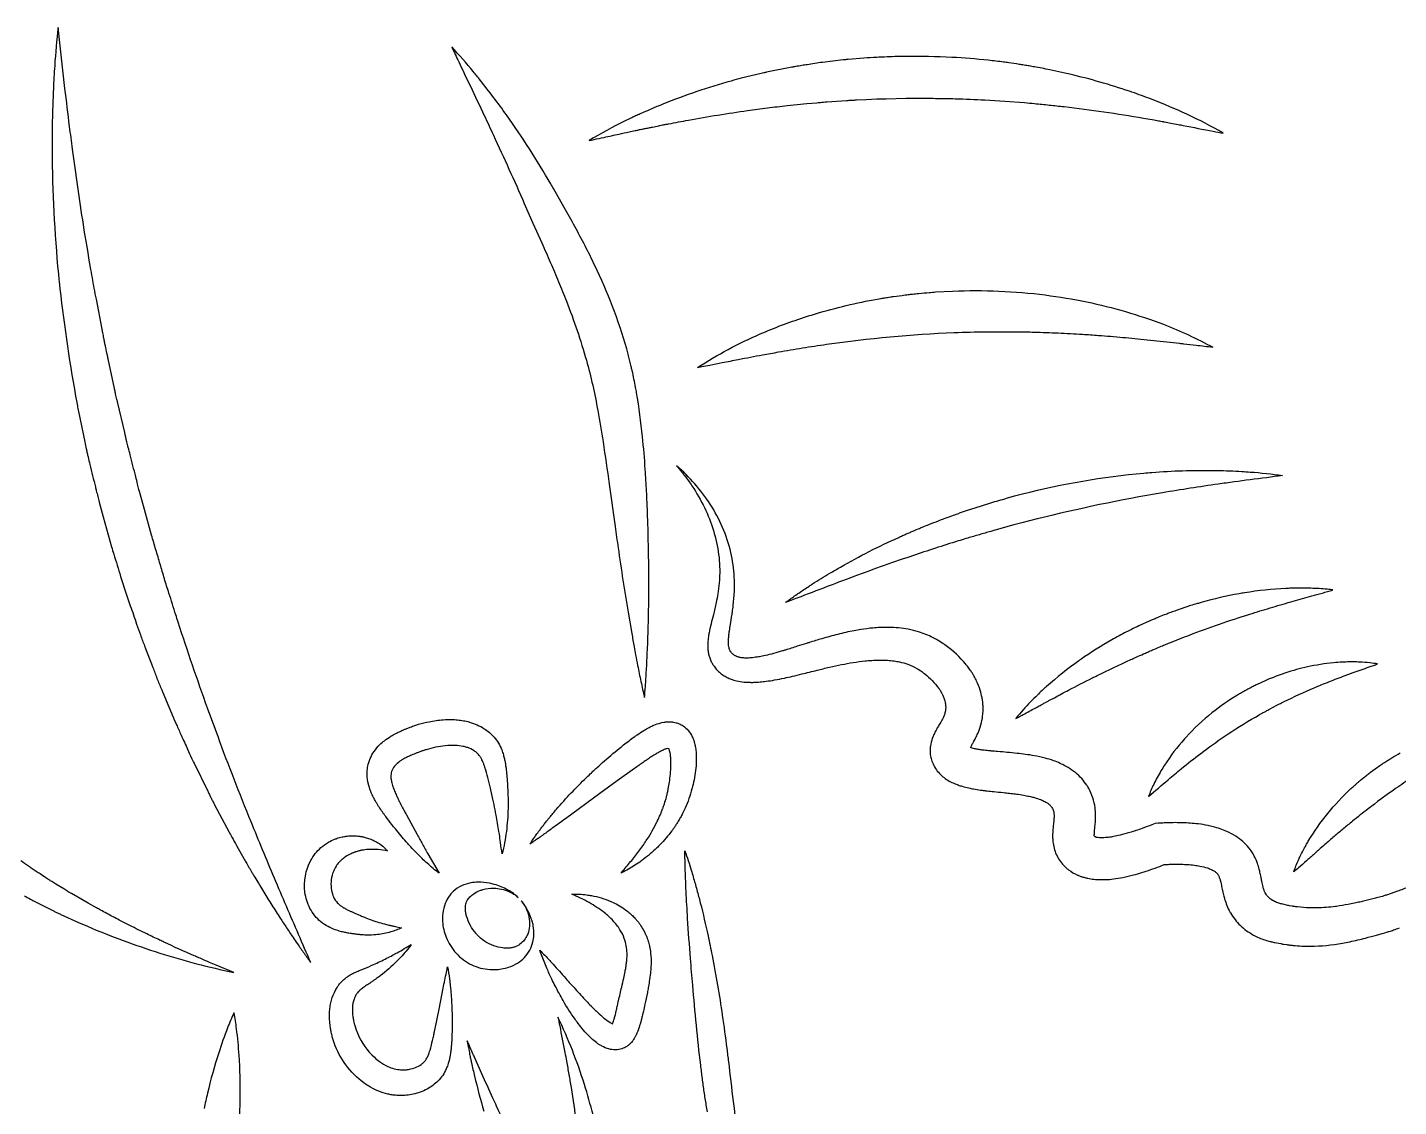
# Model space of a CAD drawing. Header units: millimetres. Extents: x 4236 to 5436, y 1579 to 2339.
# Drawn here: x 4809.4 to 4890.6, y 1707 to 1770.9 of the extents above; entities that cross this region are included whole.
import ezdxf

# ---------------------------------------------------------------- set-up
doc = ezdxf.new("R2010")
doc.units = ezdxf.units.MM
doc.layers.add('Default', color=70, linetype='Continuous')

msp = doc.modelspace()

# ---------------------------------------------------------------- linework, layer by layer
at = {"layer": 'Default'}
for points in [[(4814.625, 1749.309, -0.00716), (4814.579, 1749.529), (4814.207, 1751.284, 0.000296), (4814.16, 1751.503, 0.001464), (4814.066, 1751.942, 0.001385), (4814.018, 1752.162, -0.001741), (4813.995, 1752.271, -0.002645), (4813.952, 1752.492, -0.001036), (4813.889, 1752.822, 0.001542), (4813.847, 1753.043), (4813.509, 1754.807, -0.00499), (4813.381, 1755.469, -0.001852), (4813.301, 1755.911, -0.000395), (4813.185, 1756.575, -0.004343), (4812.742, 1759.238, -0.005796), (4812.097, 1763.701, -0.001965), (4811.922, 1765.045, -0.001867), (4811.649, 1767.293), (4811.238, 1770.906, 0.011106), (4811.039, 1768.635, 0.005084), (4810.962, 1767.269, 0.005149), (4810.913, 1765.901, 0.007152), (4810.888, 1763.619, 0.022581), (4811.259, 1756.316, 0.001388), (4811.305, 1755.861, 0.018129), (4812.279, 1749.063, 0.00408), (4812.307, 1748.893, 0.006198), (4812.383, 1748.499, 0.001144), (4812.452, 1748.163), (4812.823, 1746.368, 0.002518), (4812.916, 1745.919, 0.00333), (4812.965, 1745.695, 0.005401), (4813.018, 1745.472, 0.001278), (4813.124, 1745.026, 0.000486), (4813.45, 1743.691, -0.000393), (4813.505, 1743.468, 0.000604), (4813.586, 1743.134, 0.002752), (4813.67, 1742.801), (4813.911, 1741.916), (4814.406, 1740.151, 0.001453), (4814.539, 1739.713, 0.001312), (4814.945, 1738.399), (4815.293, 1737.308), (4815.517, 1736.658, 0.000514), (4815.891, 1735.575, 0.00265), (4816.12, 1734.928, 0.007108), (4816.237, 1734.604, 0.00223), (4816.359, 1734.283, -0.001763), (4816.441, 1734.069), (4816.768, 1733.214, -0.000383), (4816.85, 1733, 0.00064), (4816.972, 1732.679, 0.002824), (4817.097, 1732.359, 0.007355), (4817.224, 1732.04, 0.001943), (4817.357, 1731.724, -0.00231), (4817.445, 1731.512), (4818.154, 1729.824, 0.000931), (4818.247, 1729.615, 0.001904), (4818.529, 1728.99, -0.000718), (4818.909, 1728.157, 0.000742), (4819.146, 1727.637, 0.003387), (4819.29, 1727.326), (4820.097, 1725.684, 0.000758), (4820.198, 1725.479, 0.001629), (4820.3, 1725.274, 0.002935), (4820.403, 1725.071, 0.004345), (4820.51, 1724.868), (4821.365, 1723.253, 0.005162), (4821.528, 1722.952, 0.002212), (4821.808, 1722.454), (4822.258, 1721.66, -0.000421), (4822.372, 1721.462, 0.000648), (4822.542, 1721.165, 0.00295), (4822.714, 1720.869, -0.000257), (4822.832, 1720.673, 0.001157), (4823.067, 1720.282, 0.001831), (4823.186, 1720.087, 0.0019), (4823.661, 1719.308, 0.003288), (4823.902, 1718.921, 0.005616), (4824.149, 1718.538, 0.000536), (4824.397, 1718.155, 0.001944), (4824.771, 1717.582, 0.003994), (4825.151, 1717.014, 0.000596), (4825.411, 1716.639, 0.001809), (4825.803, 1716.078, 0.003455), (4826.2, 1715.522, -0.000552), (4825.478, 1717.193, -0.001904), (4824.05, 1720.53, -0.003517), (4822.665, 1723.868, -0.008306), (4820.709, 1728.907, -0.003827), (4820.087, 1730.594, -0.004218), (4819.198, 1733.138, -0.002386), (4818.345, 1735.691, 0.00138), (4818.212, 1736.12, 0.001183), (4817.804, 1737.402, -0.003158), (4817.537, 1738.258, -0.006116), (4817.286, 1739.119, 0.001291), (4817.159, 1739.549, -0.000637), (4816.901, 1740.407, -0.001929), (4816.774, 1740.837), (4816.303, 1742.567), (4816.06, 1743.43, -0.001014), (4816.031, 1743.539, -0.001821), (4815.948, 1743.864, 0.000829), (4815.839, 1744.299, 0.000497), (4815.509, 1745.602, 0.001306), (4815.397, 1746.037, -0.007205), (4815.313, 1746.362, -0.003185), (4815.186, 1746.908), (4814.78, 1748.655, 0.003569), (4814.729, 1748.873, -0.001541), (4814.65, 1749.2, -0.002199)], [(4845.213, 1750.652, -0.000508), (4845.155, 1750.897, 0.001831), (4845.117, 1751.06, 0.003447), (4845.076, 1751.222, -0.00083), (4844.99, 1751.548, 0.001375), (4844.947, 1751.71, 0.002592), (4844.903, 1751.871, 0.022158), (4844.066, 1754.386, 0.020161), (4843.019, 1756.808, 0.00786), (4842.438, 1757.977, 0.005673), (4841.83, 1759.12, 0.00078), (4841.521, 1759.686, 0.002979), (4841.208, 1760.248), (4840.574, 1761.362, 0.001316), (4840.411, 1761.642, 0.022692), (4837.788, 1765.722, 0.006352), (4837.024, 1766.765, 0.007938), (4836.232, 1767.786, 0.003694), (4835.825, 1768.288, 0.015381), (4834.549, 1769.749, 0.002505), (4834.959, 1768.871, 0.001335), (4835.649, 1767.421, -0.000993), (4836.471, 1765.688, -0.001135), (4836.741, 1765.111, -0.000657), (4837.01, 1764.533, -0.005899), (4838.839, 1760.486), (4839.355, 1759.317), (4839.874, 1758.156, -0.001414), (4840.383, 1756.999, -0.003319), (4840.876, 1755.847, -0.006907), (4841.341, 1754.695, -0.024059), (4842.518, 1751.193, -0.013381), (4842.891, 1749.719, -0.009828), (4843.197, 1748.211, -0.007088), (4843.506, 1746.365, -0.002551), (4843.868, 1743.866), (4844.217, 1741.344, 0.001096), (4844.397, 1740.08, 0.002516), (4844.681, 1738.181, 0.003818), (4844.989, 1736.282), (4845.204, 1735.018, 0.000881), (4845.345, 1734.228, 0.003226), (4845.433, 1733.754, 0.001753), (4845.554, 1733.122, 0.004101), (4845.746, 1732.175, 0.005727), (4845.957, 1731.228, 0.003938), (4846.011, 1731.872, 0.004527), (4846.074, 1732.838, 0.002853), (4846.123, 1733.803, 0.007447), (4846.204, 1736.376, 0.010601), (4846.16, 1741.509), (4846.113, 1742.794, 0.003629), (4846.044, 1744.081, 0.003287), (4846.005, 1744.725, 0.008355), (4845.841, 1746.664, 0.017291), (4845.49, 1749.265, 0.003734), (4845.431, 1749.591, 0.00437), (4845.336, 1750.081, 0.003019), (4845.232, 1750.571, -0.000712)], [(4843.568, 1764.396, 0.000005), (4844.453, 1764.591, -0.002061), (4845.041, 1764.717, 0.001244), (4845.409, 1764.795, 0.003149), (4845.628, 1764.843, -0.001645), (4845.701, 1764.859, -0.002501), (4845.848, 1764.89, -0.000998), (4846.069, 1764.933, 0.001433), (4846.216, 1764.963, 0.002923), (4846.435, 1765.008, 0.000989), (4846.801, 1765.085, -0.001232), (4846.874, 1765.099, -0.001874), (4847.021, 1765.128, -0.000745), (4847.241, 1765.169, 0.001078), (4847.387, 1765.197, -0.002837), (4848.558, 1765.417, -0.009818), (4852.065, 1765.987, -0.0016), (4853.235, 1766.139, -0.002081), (4853.819, 1766.211, -0.003363), (4854.404, 1766.276), (4854.989, 1766.342), (4855.574, 1766.393), (4856.159, 1766.447, 0.001936), (4856.306, 1766.461, -0.001046), (4856.452, 1766.475, -0.002835), (4856.561, 1766.485, -0.008445), (4856.744, 1766.498), (4857.915, 1766.579, -0.005984), (4858.134, 1766.595, -0.002467), (4858.281, 1766.602, -0.001416), (4858.5, 1766.612), (4859.086, 1766.639), (4859.708, 1766.671, -0.006038), (4859.818, 1766.676, -0.004538), (4859.964, 1766.679, 0.001615), (4860.184, 1766.682, 0.002469), (4860.257, 1766.684), (4861.429, 1766.712, -0.001004), (4862.015, 1766.713, -0.002527), (4863.186, 1766.706, -0.003565), (4864.358, 1766.684, -0.007287), (4866.117, 1766.615), (4867.289, 1766.543), (4868.461, 1766.454, -0.000571), (4869.046, 1766.398, -0.002111), (4869.925, 1766.311, -0.003989), (4870.805, 1766.214, -0.013611), (4875.498, 1765.534), (4876.123, 1765.426, -0.004346), (4876.306, 1765.393, -0.00017), (4876.453, 1765.365, 0.002878), (4876.6, 1765.338, 0.002574), (4876.674, 1765.325, -0.00118), (4876.748, 1765.312, -0.00389), (4877.116, 1765.245, -0.000129), (4877.557, 1765.16, 0.003125), (4877.853, 1765.105, 0.000561), (4879.629, 1764.756, 0.00134), (4880.227, 1764.641, 0.003098), (4879.962, 1764.792, 0.022101), (4877.79, 1765.89, 0.014799), (4875.82, 1766.709, 0.008918), (4874.671, 1767.123, 0.02358), (4871.144, 1768.134), (4870.845, 1768.205), (4869.946, 1768.399, 0.004754), (4869.495, 1768.486, 0.001226), (4869.042, 1768.567, -0.00169), (4868.74, 1768.622, 0.000731), (4868.437, 1768.672, 0.001036), (4868.134, 1768.72, 0.003441), (4867.527, 1768.812, 0.000394), (4867.222, 1768.851, 0.001535), (4866.765, 1768.908, 0.003236), (4866.307, 1768.961, 0.014038), (4864.163, 1769.131, 0.013719), (4861.397, 1769.192, 0.003148), (4860.168, 1769.153, 0.003571), (4859.707, 1769.134, 0.009934), (4858.941, 1769.081), (4858.021, 1769.011, 0.006872), (4857.907, 1768.999, 0.001646), (4857.792, 1768.986, -0.002385), (4857.716, 1768.977), (4856.496, 1768.834, 0.007456), (4856.039, 1768.77, 0.002469), (4855.584, 1768.698, -0.001677), (4855.281, 1768.65, 0.001516), (4854.902, 1768.589, 0.00337), (4854.676, 1768.551), (4853.172, 1768.251, 0.003702), (4853.097, 1768.234, 0.002355), (4853.022, 1768.217, 0.000679), (4852.873, 1768.181), (4851.682, 1767.893, 0.003533), (4851.091, 1767.732, 0.027727), (4847.042, 1766.359, -0.000521), (4846.971, 1766.33, -0.000404), (4846.759, 1766.244, 0.001276), (4846.618, 1766.186, 0.002434), (4846.478, 1766.127, 0.001052), (4846.128, 1765.975, 0.003423), (4845.919, 1765.882, -0.000699), (4845.85, 1765.851, -0.000548), (4845.641, 1765.758, 0.001705), (4845.503, 1765.695, 0.003254), (4845.364, 1765.632, 0.002715), (4845.158, 1765.533, 0.001324), (4844.816, 1765.367, 0.023128), (4842.677, 1764.206, 0.001274), (4842.976, 1764.268, 0.00179)], [(4860.647, 1754.964, -0.001802), (4860.709, 1754.974), (4861.205, 1755.038, -0.001416), (4861.577, 1755.086, -0.002696), (4861.826, 1755.116, -0.006675), (4862.199, 1755.153, -0.001479), (4862.822, 1755.209, -0.00192), (4863.196, 1755.24), (4864.195, 1755.293, -0.040969), (4869.686, 1755.061, -0.020255), (4872.147, 1754.648, -0.040231), (4876.68, 1753.324, -0.034714), (4879.602, 1751.963, -0.003361), (4879.108, 1752.013, -0.001813), (4878.618, 1752.069, 0.000453), (4877.887, 1752.155, 0.000685), (4877.644, 1752.182), (4876.676, 1752.292), (4875.711, 1752.394, 0.002744), (4874.271, 1752.532, 0.004019), (4872.837, 1752.65, 0.003437), (4871.883, 1752.714, 0.003501), (4870.455, 1752.791, 0.004853), (4869.03, 1752.845, 0.003985), (4868.081, 1752.863, 0.012402), (4864.293, 1752.816, 0.025592), (4856.734, 1752.119, 0.004933), (4855.315, 1751.906, 0.003756), (4853.893, 1751.667, 0.001807), (4852.943, 1751.497, 0.001681), (4851.512, 1751.225, 0.000736), (4851.034, 1751.131, 0.001685), (4850.553, 1751.037, -0.000991), (4849.83, 1750.893, -0.002678), (4849.344, 1750.801, -0.001766), (4849.099, 1750.757, -0.044259), (4852.81, 1752.754, -0.023176), (4855.369, 1753.723, -0.007337), (4856.32, 1754.02, -0.029931), (4859.969, 1754.854, -0.001821), (4860.215, 1754.894, 0.001482), (4860.339, 1754.914, -0.001168), (4860.524, 1754.945, -0.002756)], [(4864.961, 1742.273, -0.002491), (4865.076, 1742.313), (4865.538, 1742.462), (4866.464, 1742.758, -0.00191), (4866.698, 1742.826, -0.001087), (4867.166, 1742.959, 0.000367), (4867.399, 1743.025), (4867.867, 1743.158), (4868.338, 1743.279, -0.040712), (4875.514, 1744.518, -0.0029), (4875.998, 1744.557, -0.022058), (4879.632, 1744.673, -0.001635), (4879.875, 1744.669, -0.009875), (4881.326, 1744.61, -0.003759), (4881.809, 1744.578, -0.017584), (4883.734, 1744.371, -0.001497), (4882.776, 1744.242, 0.000752), (4880.871, 1743.99, 0.002273), (4879.923, 1743.858, 0.006737), (4876.627, 1743.348, 0.001149), (4876.158, 1743.267, 0.019898), (4868.749, 1741.679), (4868.29, 1741.565), (4867.833, 1741.441), (4866.92, 1741.193, -0.001362), (4866.465, 1741.063, 0.001348), (4865.782, 1740.867, 0.004525), (4865.102, 1740.664, 0.003954), (4864.195, 1740.389, 0.004133), (4862.84, 1739.955, 0.001977), (4861.489, 1739.505, 0.004906), (4859.692, 1738.876, 0.003237), (4857.901, 1738.217, 0.001571), (4856.108, 1737.538, 0.000471), (4854.306, 1736.849, -0.0042), (4854.501, 1736.992, -0.002158), (4854.698, 1737.132, 0.000549), (4854.995, 1737.342, 0.000813), (4855.094, 1737.412, -0.004254), (4855.698, 1737.814, -0.001024), (4855.9, 1737.947, -0.007516), (4856.929, 1738.583, -0.005417), (4857.557, 1738.949, -0.023555), (4861.011, 1740.709, -0.004025), (4861.232, 1740.809, -0.002509), (4861.454, 1740.907, -0.001106), (4861.677, 1741.003, -0.000172), (4861.9, 1741.099, -0.000186), (4862.236, 1741.241, -0.002045), (4862.46, 1741.335, -0.005951), (4862.798, 1741.47, -0.0008), (4863.363, 1741.692, -0.002656), (4863.703, 1741.822, -0.002626), (4863.931, 1741.906, -0.001372), (4864.16, 1741.988, 0.000452), (4864.503, 1742.11, 0.000569), (4864.617, 1742.151, 0.000791), (4864.846, 1742.233, -0.001336)], [(4869.765, 1730.966, 0.001218), (4869.941, 1731.063), (4870.223, 1731.213, -0.002126), (4871.069, 1731.662, -0.005184), (4872.478, 1732.386, -0.001356), (4872.761, 1732.527, -0.00817), (4874.752, 1733.471, -0.001768), (4874.894, 1733.537, -0.002741), (4875.18, 1733.665, -0.00133), (4875.611, 1733.854, 0.001236), (4875.898, 1733.981, 0.000653), (4876.043, 1734.041, 0.000204), (4876.476, 1734.224, -0.002206), (4876.765, 1734.345, -0.004108), (4877.056, 1734.462, -0.005953), (4878.222, 1734.922, -0.01421), (4881.787, 1736.159, -0.004083), (4882.998, 1736.53, -0.002613), (4884.222, 1736.886), (4885.459, 1737.236, 0.001601), (4886.083, 1737.41, 0.002147), (4886.396, 1737.499, 0.003462), (4886.71, 1737.593, 0.006798), (4886.384, 1737.63, 0.017287), (4885.404, 1737.693, 0.006524), (4885.159, 1737.7, 0.002834), (4884.75, 1737.703, 0.00085), (4884.586, 1737.701, 0.002406), (4884.341, 1737.697, 0.004106), (4884.095, 1737.689, 0.002064), (4883.932, 1737.682, 0.02831), (4881.487, 1737.424, 0.004019), (4881.164, 1737.369, 0.025113), (4878.923, 1736.852, 0.001809), (4878.686, 1736.782, 0.001433), (4878.292, 1736.664), (4877.667, 1736.458, 0.000127), (4877.357, 1736.346, 0.001775), (4877.048, 1736.233, 0.003031), (4876.817, 1736.147, 0.008143), (4876.435, 1735.994, -0.001566), (4876.359, 1735.962, -0.001258), (4876.13, 1735.869, 0.002595), (4876.016, 1735.821, 0.008623), (4875.828, 1735.739), (4875.228, 1735.468, 0.00155), (4874.784, 1735.251, 0.003315), (4874.49, 1735.104, 0.008641), (4874.054, 1734.873, 0.004941), (4873.622, 1734.635, 0.024633), (4871.815, 1733.498, 0.00169), (4871.681, 1733.404, 0.028561), (4869.758, 1731.874, 0.002854), (4869.577, 1731.709, 0.007102), (4869.279, 1731.429, 0.00118), (4869.22, 1731.372, 0.009875), (4868.815, 1730.967, 0.024333), (4867.946, 1729.988, 0.001831), (4868.091, 1730.063, 0.002921), (4868.38, 1730.216, 0.001664), (4869.093, 1730.602, 0.001351), (4869.164, 1730.641, 0.00194), (4869.376, 1730.756, -0.001536), (4869.517, 1730.834, -0.003833), (4869.695, 1730.928, 0.002403)], [(4882.543, 1730.307, 0.000832), (4882.595, 1730.336, 0.000825), (4882.754, 1730.424, -0.001678), (4882.859, 1730.483, -0.00335), (4882.966, 1730.54), (4883.394, 1730.764, -0.006646), (4883.474, 1730.807, -0.004167), (4883.555, 1730.848, -0.001415), (4883.664, 1730.901, 0.002352), (4883.745, 1730.94, 0.005136), (4883.826, 1730.982, -0.013605), (4885.595, 1731.796, -0.006354), (4886.507, 1732.167, -0.004873), (4887.436, 1732.522), (4887.908, 1732.695), (4888.385, 1732.865, 0.00131), (4888.867, 1733.034, 0.002045), (4889.111, 1733.121, 0.003383), (4889.355, 1733.212, 0.015732), (4888.903, 1733.276, 0.016065), (4888.286, 1733.323, 0.007165), (4888.123, 1733.328, 0.003018), (4887.928, 1733.331, -0.00196), (4887.797, 1733.333, 0.001291), (4887.667, 1733.33, 0.005311), (4887.276, 1733.318, 0.011046), (4886.755, 1733.28, 0.030053), (4885.203, 1733.035, 0.013316), (4884.566, 1732.877, 0.025866), (4883.193, 1732.418, -0.000139), (4883.071, 1732.369, 0.001581), (4882.948, 1732.32, 0.00296), (4882.857, 1732.282, 0.008166), (4882.705, 1732.216), (4882.226, 1731.996, 0.000816), (4881.99, 1731.877, 0.00293), (4881.756, 1731.756, 0.004379), (4881.581, 1731.663, 0.01127), (4881.294, 1731.499, 0.005346), (4881.067, 1731.366, 0.033966), (4879.554, 1730.309, 0.039581), (4878.019, 1728.871, 0.002402), (4877.931, 1728.773, 0.039353), (4876.742, 1727.214, 0.007997), (4876.536, 1726.882, 0.0226), (4876.104, 1726.079, 0.024139), (4875.799, 1725.359, -0.001658), (4876.966, 1726.358, -0.004143), (4877.734, 1727, -0.01055), (4878.896, 1727.917, -0.011845), (4880.281, 1728.912, -0.019959), (4882.123, 1730.069), (4882.357, 1730.206, -0.002721), (4882.41, 1730.235, -0.001021), (4882.49, 1730.278, 0.001651)], [(4829.763, 1725.634, -0.006462), (4829.736, 1725.703, -0.016868), (4829.694, 1725.823, 0.003581), (4829.67, 1725.895, -0.003079), (4829.632, 1726.019), (4829.582, 1726.228, -0.058282), (4829.538, 1726.826, -0.03715), (4829.577, 1727.152, -0.098865), (4829.945, 1728.023, -0.05331), (4830.293, 1728.435, -0.022936), (4830.558, 1728.665, -0.02881), (4830.937, 1728.926, -0.016702), (4831.234, 1729.093, -0.01339), (4831.529, 1729.234, -0.00404), (4831.654, 1729.288, -0.003616), (4831.817, 1729.357, -0.00129), (4831.897, 1729.389, -0.002206), (4832.094, 1729.468, -0.005474), (4832.229, 1729.52, -0.004819), (4832.362, 1729.567, -0.01033), (4832.583, 1729.638, -0.019975), (4833.208, 1729.792, -0.031571), (4834.039, 1729.908, -0.025718), (4834.614, 1729.917, -0.009734), (4834.809, 1729.905, -0.019333), (4835.154, 1729.865, -0.024484), (4835.502, 1729.794, -0.007886), (4835.602, 1729.766, -0.073955), (4836.471, 1729.376, -0.070053), (4837.053, 1728.874, -0.087471), (4837.507, 1728.119, -0.02194), (4837.604, 1727.83, -0.014407), (4837.664, 1727.596, -0.010389), (4837.711, 1727.368, -0.011419), (4837.747, 1727.146, -0.007426), (4837.775, 1726.927, -0.002671), (4837.793, 1726.755, -0.000603), (4837.801, 1726.669, -0.004539), (4837.829, 1726.33, -0.006044), (4837.849, 1725.995), (4837.866, 1725.662, -0.00195), (4837.874, 1725.493, -0.002893), (4837.88, 1725.323, -0.001587), (4837.883, 1725.067, -0.002688), (4837.884, 1724.898, -0.006476), (4837.88, 1724.643, -0.025805), (4837.779, 1723.293, -0.014154), (4837.674, 1722.626, -0.018235), (4837.525, 1721.97, 0.001264), (4837.437, 1722.633, 0.002597), (4837.368, 1723.125, 0.001143), (4837.344, 1723.288, 0.002804), (4837.264, 1723.775, 0.004486), (4837.178, 1724.258, 0.00393), (4837.115, 1724.578, 0.007234), (4836.98, 1725.212), (4836.832, 1725.85), (4836.681, 1726.482, 0.013254), (4836.515, 1727.079, 0.010809), (4836.456, 1727.25, 0.014155), (4836.392, 1727.41, 0.014753), (4836.337, 1727.528, 0.008682), (4836.308, 1727.583, 0.027094), (4836.21, 1727.743, 0.051219), (4836.046, 1727.93, -0.009944), (4835.964, 1727.997, -0.006777), (4835.873, 1728.063), (4835.777, 1728.122), (4835.677, 1728.176, 0.029775), (4835.49, 1728.255, 0.026658), (4835.289, 1728.314, 0.007039), (4835.229, 1728.327, 0.040162), (4834.751, 1728.386, 0.039303), (4834.167, 1728.365, 0.049471), (4833.032, 1728.133, 0.002584), (4832.928, 1728.101, 0.009322), (4832.759, 1728.046, 0.005155), (4832.662, 1728.01, 0.001953), (4832.474, 1727.938, 0.009346), (4832.155, 1727.809, 0.010411), (4831.926, 1727.705, 0.01628), (4831.714, 1727.598, 0.017808), (4831.55, 1727.5, 0.010318), (4831.474, 1727.449, 0.06716), (4831.159, 1727.159, 0.097441), (4830.985, 1726.834, 0.066332), (4830.947, 1726.525, 0.01492), (4830.95, 1726.444, 0.028473), (4830.983, 1726.238, 0.026022), (4831.062, 1725.951, 0.016975), (4831.16, 1725.681, 0.01409), (4831.281, 1725.405, 0.001927), (4831.347, 1725.266, 0.003276), (4831.415, 1725.125, 0.001218), (4831.467, 1725.019, 0.002263), (4831.503, 1724.948, 0.005356), (4831.558, 1724.841, 0.003568), (4831.632, 1724.699, 0.001669), (4831.709, 1724.557, -0.001197), (4831.825, 1724.342, -0.001009), (4831.863, 1724.27), (4832.492, 1723.111, 0.004633), (4832.807, 1722.537, 0.002919), (4833.133, 1721.963), (4833.806, 1720.812, -0.021423), (4833.096, 1721.406, -0.007627), (4832.788, 1721.693, -0.018467), (4832.027, 1722.481, -0.003423), (4831.858, 1722.671, -0.0021), (4831.533, 1723.053, -0.003866), (4831.213, 1723.438, -0.003526), (4831.003, 1723.699, -0.010825), (4830.641, 1724.169, -0.001341), (4830.591, 1724.238, -0.002636), (4830.49, 1724.377, -0.010107), (4830.292, 1724.664, -0.007104), (4830.197, 1724.813, -0.009104), (4830.15, 1724.888, -0.005033), (4830.104, 1724.965, -0.001237), (4830.058, 1725.044, 0.002483), (4830.013, 1725.123, -0.00858), (4829.946, 1725.245, -0.003232), (4829.904, 1725.328, -0.00158), (4829.84, 1725.455, 0.002178), (4829.801, 1725.545, -0.00381)], [(4847.424, 1728.146, 0.021969), (4847.405, 1728.19, 0.146612), (4847.244, 1728.181, 0.012892), (4847.171, 1728.156, 0.013894), (4847.066, 1728.113, 0.021349), (4846.868, 1728.014, 0.011653), (4846.658, 1727.896, 0.005943), (4846.506, 1727.803, 0.003516), (4846.383, 1727.724, 0.005013), (4846.133, 1727.558, 0.003122), (4845.881, 1727.383, 0.001404), (4845.625, 1727.204, 0.000315), (4845.369, 1727.022), (4844.344, 1726.29), (4843.323, 1725.547), (4841.275, 1724.042, -0.000954), (4840.499, 1723.477, -0.001759), (4840.238, 1723.29, -0.00289), (4839.977, 1723.102, -0.00172), (4839.714, 1722.916, -0.00104), (4839.515, 1722.776, -0.002236), (4839.382, 1722.684, -0.005474), (4839.179, 1722.548, -0.004314), (4839.268, 1722.684, -0.004168), (4839.406, 1722.885, -0.00137), (4839.546, 1723.084, -0.001492), (4839.738, 1723.345, -0.002915), (4839.884, 1723.54, -0.001273), (4839.934, 1723.604, -0.003508), (4840.083, 1723.796, -0.001923), (4840.234, 1723.986, -0.000576), (4840.335, 1724.112, -0.004437), (4840.75, 1724.608, -0.022946), (4842.527, 1726.491, -0.000711), (4842.82, 1726.77, -0.00242), (4842.997, 1726.936, -0.003679), (4843.176, 1727.1, -0.001741), (4843.478, 1727.37, -0.011849), (4844.466, 1728.209, -0.002264), (4844.719, 1728.412, -0.011839), (4845.377, 1728.912, -0.003168), (4845.516, 1729.011, -0.014), (4845.921, 1729.274, -0.008296), (4846.119, 1729.39, -0.008737), (4846.286, 1729.478, -0.016531), (4846.512, 1729.582, -0.030427), (4846.926, 1729.724), (4846.986, 1729.737), (4847.109, 1729.761, -0.009248), (4847.172, 1729.771, -0.000825), (4847.241, 1729.777, -0.007879), (4847.378, 1729.786, -0.010446), (4847.463, 1729.785, -0.000439), (4847.53, 1729.78, 0.0045), (4847.606, 1729.774, -0.028673), (4847.685, 1729.763, -0.0042), (4847.828, 1729.73, -0.023629), (4847.929, 1729.699, -0.026656), (4848.01, 1729.666, -0.05361), (4848.241, 1729.543, -0.070282), (4848.551, 1729.265, -0.063325), (4848.786, 1728.899, -0.016517), (4848.838, 1728.78, -0.026104), (4848.907, 1728.58, -0.013888), (4848.942, 1728.443, -0.007632), (4848.965, 1728.336, -0.017732), (4848.995, 1728.155, -0.010774), (4849.011, 1728.004, -0.003744), (4849.017, 1727.931, -0.029336), (4849.02, 1727.367, -0.008153), (4849.008, 1727.187, -0.036978), (4848.831, 1726.07, -0.007456), (4848.769, 1725.822, -0.02414), (4848.591, 1725.234, -0.019034), (4848.364, 1724.668, -0.004488), (4848.293, 1724.51, -0.001725), (4848.214, 1724.356, -0.00775), (4848.092, 1724.127, -0.011096), (4847.961, 1723.904, -0.013066), (4847.849, 1723.722, -0.0081), (4847.73, 1723.544, -0.002745), (4847.632, 1723.404, -0.000568), (4847.583, 1723.335, -0.033147), (4846.871, 1722.501, -0.006672), (4846.694, 1722.323, -0.032214), (4845.873, 1721.626, -0.006521), (4845.673, 1721.481, -0.026523), (4844.913, 1721.001, -0.013946), (4844.552, 1720.812, 0.00667), (4845.075, 1721.427, 0.010747), (4845.567, 1722.048, 0.015004), (4846.019, 1722.684, 0.003459), (4846.104, 1722.814, 0.027517), (4846.707, 1723.872, -0.00288), (4846.738, 1723.941, -0.001467), (4846.832, 1724.145, 0.00389), (4846.878, 1724.247, 0.006887), (4846.922, 1724.35, 0.006364), (4846.949, 1724.419, 0.010614), (4846.991, 1724.522, 0.007067), (4847.03, 1724.625, 0.002593), (4847.055, 1724.695, -0.001509), (4847.115, 1724.869, -0.004534), (4847.152, 1724.973, -0.00276), (4847.172, 1725.043, -0.00096), (4847.214, 1725.183, 0.00517), (4847.254, 1725.323, 0.007734), (4847.282, 1725.429, 0.011004), (4847.305, 1725.535, -0.006778), (4847.32, 1725.606, -0.002037), (4847.342, 1725.694, 0.003939), (4847.367, 1725.818), (4847.417, 1726.102, 0.026334), (4847.515, 1727.051, 0.006835), (4847.522, 1727.264, 0.010839), (4847.52, 1727.505, 0.010838), (4847.511, 1727.671, 0.010728), (4847.499, 1727.797, 0.015974), (4847.477, 1727.943, 0.020509), (4847.447, 1728.072, 0.021122)], [(4828.825, 1722.068, 0.007697), (4828.769, 1722.049, 0.017083), (4828.697, 1722.02, 0.021222), (4828.489, 1721.926, 0.042686), (4828.192, 1721.746, 0.012627), (4828.067, 1721.648, -0.009594), (4828.04, 1721.626, 0.005443), (4827.964, 1721.557, -0.008168), (4827.869, 1721.462, -0.007942), (4827.786, 1721.36, 0.029301), (4827.747, 1721.309, 0.027036), (4827.56, 1720.978), (4827.537, 1720.918, 0.121045), (4827.411, 1719.929, 0.059577), (4827.516, 1719.496, 0.012022), (4827.544, 1719.428, 0.078074), (4827.791, 1719.054, 0.034741), (4827.91, 1718.942, 0.024951), (4828.056, 1718.835, 0.010437), (4828.145, 1718.778, 0.005811), (4828.208, 1718.74, 0.010315), (4828.309, 1718.685, 0.007728), (4828.415, 1718.631, 0.006774), (4828.566, 1718.56, 0.002152), (4828.644, 1718.525, 0.002098), (4828.805, 1718.454), (4829.142, 1718.31, 0.001197), (4829.262, 1718.259, 0.003189), (4829.381, 1718.209, 0.00335), (4829.461, 1718.176, 0.010973), (4829.871, 1718.024, 0.009329), (4830.124, 1717.942, 0.012355), (4830.558, 1717.816, 0.005626), (4830.827, 1717.749, 0.00368), (4831.009, 1717.707, 0.00232), (4831.194, 1717.667, 0.000709), (4831.574, 1717.588, -0.026456), (4831.259, 1717.448, -0.021744), (4830.932, 1717.338, -0.0053), (4830.836, 1717.311, -0.023534), (4830.448, 1717.226, -0.019313), (4830.051, 1717.173, -0.022753), (4829.548, 1717.153, -0.016036), (4829.243, 1717.166, -0.009397), (4829.116, 1717.176, -0.003809), (4829.04, 1717.184, -0.002949), (4828.939, 1717.196, -0.001408), (4828.839, 1717.209, -0.000629), (4828.698, 1717.229, -0.002313), (4828.603, 1717.243, -0.006177), (4828.459, 1717.267, -0.008511), (4828.214, 1717.313, -0.013136), (4827.962, 1717.373, -0.020379), (4827.65, 1717.47, -0.035188), (4827.223, 1717.658, -0.050355), (4826.806, 1717.936, -0.102877), (4826.155, 1718.738, -0.086449), (4825.858, 1719.689, -0.15677), (4826.199, 1721.569, -0.088319), (4826.805, 1722.336, -0.054423), (4827.244, 1722.652, -0.033542), (4827.615, 1722.831, 0.003776), (4827.696, 1722.862, -0.003664), (4827.832, 1722.909), (4828.053, 1722.968, -0.002278), (4828.192, 1722.994, -0.005079), (4828.276, 1723.007, -0.008476), (4828.359, 1723.019, -0.021722), (4828.498, 1723.03, -0.013136), (4828.581, 1723.035, -0.010433), (4828.663, 1723.037, -0.007548), (4828.746, 1723.036, -0.004655), (4828.828, 1723.032, -0.00146), (4828.991, 1723.02, -0.000704), (4829.098, 1723.006, -0.005246), (4829.178, 1722.994, -0.019065), (4829.362, 1722.956, -0.015963), (4829.49, 1722.923, -0.011634), (4829.616, 1722.883, -0.00607), (4829.764, 1722.829, -0.010537), (4829.836, 1722.799, -0.00277), (4829.953, 1722.743, -0.016472), (4830.045, 1722.697, -0.021165), (4830.177, 1722.618, -0.002429), (4830.242, 1722.578, -0.0074), (4830.305, 1722.537), (4830.464, 1722.412), (4830.541, 1722.349), (4830.612, 1722.278, -0.011273), (4830.747, 1722.135, 0.026012), (4830.183, 1722.217, 0.032616), (4829.695, 1722.23, 0.032984), (4829.315, 1722.19, 0.013529), (4829.253, 1722.181, 0.009828), (4829.193, 1722.169, 0.005922), (4829.133, 1722.156, 0.002006), (4829.073, 1722.141, -0.002446), (4828.995, 1722.123, -0.001971), (4828.881, 1722.086, 0.003787)], [(4835.398, 1719.052), (4835.423, 1719.12, -0.030916), (4835.469, 1719.213, -0.052917), (4835.624, 1719.416, -0.051367), (4835.849, 1719.603, -0.056729), (4836.216, 1719.793, -0.021449), (4836.385, 1719.848, -0.070191), (4837.03, 1719.932, -0.103237), (4837.941, 1719.731, -0.079399), (4838.484, 1719.376, 0.062421), (4837.875, 1719.823, 0.059593), (4837.063, 1720.155, 0.019742), (4836.783, 1720.221, 0.049071), (4836.103, 1720.284, 0.040475), (4835.668, 1720.243, 0.065025), (4835.132, 1720.074, 0.076493), (4834.633, 1719.738, 0.006541), (4834.546, 1719.651, 0.004467), (4834.45, 1719.533), (4834.346, 1719.395, 0.003128), (4834.28, 1719.279, 0.065432), (4834.073, 1718.753, 0.060993), (4833.997, 1718.134, 0.015847), (4834.003, 1717.955, 0.078506), (4834.215, 1717.03, 0.090273), (4834.806, 1716.081, 0.097638), (4835.73, 1715.391, 0.093786), (4836.811, 1715.116, 0.021536), (4837.086, 1715.111, 0.072183), (4837.902, 1715.249, 0.059836), (4838.441, 1715.5, 0.062044), (4838.848, 1715.828, 0.132536), (4839.352, 1716.746, 0.047343), (4839.41, 1717.145, 0.058429), (4839.372, 1717.704, 0.025992), (4839.307, 1717.983, 0.046772), (4839.058, 1718.597, 0.054284), (4838.664, 1719.185, -0.119056), (4839.112, 1718.232, -0.067981), (4839.149, 1717.691, -0.073081), (4839.044, 1717.217, -0.058166), (4838.898, 1716.936, -0.140411), (4838.349, 1716.482, -0.040454), (4838.171, 1716.422, -0.04531), (4837.926, 1716.384, -0.031835), (4837.698, 1716.384, -0.017096), (4837.554, 1716.398, -0.052496), (4837.048, 1716.52, -0.061803), (4836.477, 1716.799, -0.0592), (4836.034, 1717.188, -0.007812), (4835.983, 1717.245, -0.103785), (4835.424, 1718.271, -0.014293), (4835.395, 1718.381, -0.036416), (4835.358, 1718.616, -0.045359), (4835.359, 1718.845), (4835.366, 1718.915), (4835.384, 1718.99, -0.015829)], [(4845.394, 1711.101, -0.012084), (4845.352, 1711.028, -0.008849), (4845.265, 1710.899, -0.003287), (4845.187, 1710.803, -0.036771), (4845.064, 1710.681, -0.042271), (4844.914, 1710.565, -0.063099), (4844.612, 1710.419, -0.035787), (4844.444, 1710.378, -0.079112), (4844.031, 1710.372, -0.031046), (4843.847, 1710.41, -0.053973), (4843.427, 1710.582, -0.014386), (4843.341, 1710.632, 0.003658), (4843.26, 1710.684, -0.001653), (4843.203, 1710.723, -0.003718), (4843.111, 1710.79, -0.026559), (4842.818, 1711.036, -0.013835), (4842.617, 1711.234, -0.02029), (4842.258, 1711.637, -0.012273), (4841.981, 1711.991, -0.004363), (4841.85, 1712.17, -0.022832), (4841.143, 1713.273, -0.013684), (4840.663, 1714.157, -0.00351), (4840.473, 1714.543, -0.01088), (4840.176, 1715.195, -0.014469), (4839.854, 1715.994, -0.00607), (4839.757, 1716.266, -0.006972), (4840.058, 1715.956, -0.003937), (4840.35, 1715.641, -0.001241), (4840.542, 1715.431, -0.00157), (4840.922, 1715.01, -0.000681), (4841.297, 1714.589, 0.000611), (4841.858, 1713.964, 0.006432), (4842.512, 1713.252, 0.004519), (4842.795, 1712.958, 0.002714), (4842.937, 1712.815, 0.009404), (4843.176, 1712.584, 0.017164), (4843.559, 1712.243, 0.033477), (4843.935, 1711.972), (4844.073, 1711.904, 0.01628), (4844.106, 1711.994, 0.009731), (4844.147, 1712.127, 0.00906), (4844.205, 1712.335, 0.004032), (4844.236, 1712.46, 0.003747), (4844.298, 1712.72, 0.001261), (4844.329, 1712.854, 0.001019), (4844.359, 1712.988, -0.002149), (4844.42, 1713.261, -0.001473), (4844.611, 1714.076, 0.003987), (4844.731, 1714.607, 0.00562), (4844.81, 1714.995, 0.002356), (4844.834, 1715.122, 0.006897), (4844.874, 1715.372, 0.010169), (4844.905, 1715.616, 0.009909), (4844.92, 1715.794, 0.021699), (4844.926, 1716.081, 0.085692), (4844.761, 1716.955, 0.052521), (4844.505, 1717.475, 0.04749), (4844.096, 1718.006, 0.039243), (4843.575, 1718.484, 0.021862), (4843.142, 1718.796, 0.01767), (4842.674, 1719.08, 0.02773), (4841.659, 1719.572, -0.025887), (4842.094, 1719.576, -0.021741), (4842.53, 1719.538, -0.012627), (4842.82, 1719.493, -0.056119), (4843.964, 1719.15, -0.051177), (4844.776, 1718.695, -0.020642), (4845.028, 1718.5, -0.023979), (4845.239, 1718.311, -0.01857), (4845.436, 1718.103, -0.004333), (4845.49, 1718.041, -0.049607), (4845.872, 1717.494), (4845.953, 1717.346), (4846.025, 1717.192, -0.011961), (4846.051, 1717.135, -0.008431), (4846.092, 1717.036, -0.002454), (4846.122, 1716.955, 0.003154), (4846.152, 1716.875, -0.015997), (4846.234, 1716.585, -0.014862), (4846.279, 1716.376, -0.013991), (4846.305, 1716.209, -0.034872), (4846.349, 1715.629, -0.014628), (4846.341, 1715.309, -0.010411), (4846.319, 1714.997, -0.002046), (4846.311, 1714.921, -0.013379), (4846.243, 1714.398, -0.006285), (4846.181, 1714.036, -0.002784), (4846.127, 1713.751, -0.004597), (4845.982, 1713.055, -0.001956), (4845.89, 1712.639, -0.00085), (4845.841, 1712.429, -0.00191), (4845.807, 1712.288, -0.004501), (4845.752, 1712.071, -0.002649), (4845.7, 1711.888, -0.007615), (4845.643, 1711.698, -0.013814), (4845.56, 1711.459, 0.002757), (4845.534, 1711.395, -0.011298), (4845.488, 1711.287), (4845.428, 1711.162, -0.003602)], [(4829.111, 1713.89, 0.001796), (4829.067, 1713.85, 0.013196), (4829.009, 1713.79, 0.021198), (4828.927, 1713.687, 0.003048), (4828.878, 1713.609, 0.027533), (4828.823, 1713.499, 0.014474), (4828.794, 1713.436, 0.010407), (4828.741, 1713.292, 0.038258), (4828.689, 1713.069, 0.019592), (4828.672, 1712.922, 0.010423), (4828.667, 1712.832, 0.043581), (4828.692, 1712.331, 0.002149), (4828.702, 1712.267, 0.009161), (4828.725, 1712.137, 0.006392), (4828.739, 1712.072, 0.005949), (4828.778, 1711.907, 0.004321), (4828.805, 1711.801), (4828.883, 1711.553), (4828.978, 1711.308, 0.104184), (4829.968, 1709.917, 0.026716), (4830.265, 1709.673, 0.050923), (4830.77, 1709.375, 0.040502), (4831.129, 1709.244), (4831.353, 1709.196, -0.001067), (4831.436, 1709.189, -0.006419), (4831.576, 1709.175, 0.029439), (4831.812, 1709.179, 0.01804), (4832.043, 1709.207, 0.047676), (4832.393, 1709.305, 0.064596), (4832.74, 1709.494, 0.01877), (4832.82, 1709.558, 0.058742), (4832.984, 1709.737, 0.022606), (4833.069, 1709.87, 0.020132), (4833.123, 1709.972, 0.012117), (4833.161, 1710.057, 0.012793), (4833.207, 1710.178, 0.012661), (4833.261, 1710.341, 0.015443), (4833.411, 1710.913, 0.003623), (4833.444, 1711.063, 0.00163), (4833.477, 1711.215, -0.001384), (4833.525, 1711.445, -0.001092), (4833.542, 1711.521), (4833.793, 1712.762), (4834.041, 1714.012, -0.00084), (4834.135, 1714.484, -0.002654), (4834.232, 1714.957, -0.002951), (4834.302, 1715.274, -0.014375), (4834.413, 1714.553, -0.005935), (4834.46, 1714.151, -0.002018), (4834.476, 1713.991, -0.007095), (4834.517, 1713.507, -0.005667), (4834.545, 1713.023, -0.002877), (4834.559, 1712.7, -0.008148), (4834.57, 1711.891, -0.005621), (4834.563, 1711.405, -0.007196), (4834.549, 1710.998, -0.005249), (4834.535, 1710.751, -0.00188), (4834.522, 1710.584, -0.008108), (4834.498, 1710.33, -0.011054), (4834.462, 1710.069, -0.010733), (4834.419, 1709.846, -0.016119), (4834.362, 1709.615, -0.024941), (4834.266, 1709.329, -0.089939), (4833.807, 1708.592, -0.075183), (4833.184, 1708.088, -0.072622), (4832.37, 1707.756, -0.058281), (4831.574, 1707.651, -0.002623), (4831.419, 1707.656, -0.00945), (4831.162, 1707.67, -0.000248), (4831.011, 1707.694, -0.004131), (4830.885, 1707.715, -0.007846), (4830.76, 1707.74, -0.071992), (4829.746, 1708.142, -0.027845), (4829.341, 1708.403, -0.076719), (4828.283, 1709.464, -0.072492), (4827.587, 1710.77), (4827.475, 1711.128, -0.003774), (4827.413, 1711.405, -0.001961), (4827.393, 1711.496, -0.002436), (4827.371, 1711.624, -0.007249), (4827.351, 1711.759, -0.007385), (4827.34, 1711.85, -0.012462), (4827.32, 1712.059, -0.004819), (4827.311, 1712.223, -0.018937), (4827.313, 1712.557, -0.02349), (4827.343, 1712.895, -0.00752), (4827.358, 1712.993, -0.051331), (4827.527, 1713.598, -0.017159), (4827.599, 1713.763, -0.00701), (4827.658, 1713.878, -0.012496), (4827.722, 1713.991, -0.022164), (4827.808, 1714.121, -0.016178), (4827.868, 1714.206, -0.016035), (4827.95, 1714.309, -0.013822), (4828.077, 1714.447, -0.028547), (4828.258, 1714.607, -0.01757), (4828.406, 1714.715, -0.028598), (4828.677, 1714.872, -0.005455), (4828.738, 1714.902, -0.010657), (4829.011, 1715.026, -0.002735), (4829.124, 1715.073, -0.001503), (4829.344, 1715.164, 0.009757), (4829.917, 1715.408, 0.014566), (4830.692, 1715.778, 0.004905), (4831.041, 1715.96, 0.004366), (4831.319, 1716.113, 0.004468), (4831.735, 1716.351, 0.002005), (4832.152, 1716.596, -0.030627), (4831.53, 1715.844, -0.00886), (4831.303, 1715.609, -0.034403), (4830.312, 1714.745, -0.007263), (4830.113, 1714.598, -0.003179), (4829.978, 1714.503, -0.001862), (4829.843, 1714.409, -0.0006), (4829.776, 1714.363, -0.002419), (4829.709, 1714.317, -0.001698), (4829.509, 1714.185, 0.004642), (4829.383, 1714.099, 0.006704), (4829.265, 1714.014, 0.01688), (4829.171, 1713.941, 0.007111)]]:
    msp.add_lwpolyline(points, format="xyb", close=True, dxfattribs=at)
for points in [[(4891.189, 1720, -0.01103), (4890.541, 1719.752), (4889.942, 1719.543, -0.004985), (4889.733, 1719.476, -0.009855), (4889.376, 1719.373, -0.00584), (4889.082, 1719.297), (4888.77, 1719.223, -0.001661), (4888.456, 1719.149, -0.002382), (4888.145, 1719.079, -0.001879), (4887.992, 1719.046, -0.005331), (4887.61, 1718.969, -0.012746), (4886.934, 1718.857, -0.001729), (4886.859, 1718.847, -0.027928), (4885.757, 1718.762, -0.013698), (4885.323, 1718.763, -0.025975), (4884.612, 1718.82, -0.006136), (4884.524, 1718.83, -0.001958), (4884.401, 1718.85, 0.002658), (4884.331, 1718.862), (4884.137, 1718.896, 0.003008), (4884.044, 1718.916), (4883.741, 1718.981, -0.014349), (4883.611, 1719.012, -0.008233), (4883.52, 1719.039, -0.020477), (4883.372, 1719.092, -0.040856), (4883.136, 1719.211, -0.061955), (4882.882, 1719.411, -0.008696), (4882.842, 1719.456, -0.017662), (4882.783, 1719.532, -0.034131), (4882.704, 1719.659, -0.0169), (4882.669, 1719.732, -0.015033), (4882.637, 1719.815, -0.012461), (4882.606, 1719.908, -0.01009), (4882.576, 1720.014, -0.008178), (4882.54, 1720.166, -0.005424), (4882.504, 1720.341, -0.001354), (4882.458, 1720.582, 0.001566), (4882.441, 1720.67, 0.004129), (4882.412, 1720.81, 0.011711), (4882.351, 1721.061, 0.020125), (4882.25, 1721.391, 0.035887), (4882.058, 1721.831, 0.050476), (4881.74, 1722.316, 0.080631), (4880.959, 1723.011, 0.033944), (4880.437, 1723.289, 0.042846), (4879.62, 1723.572, 0.010583), (4879.324, 1723.641, 0.020094), (4878.744, 1723.736, 0.013062), (4878.273, 1723.781, 0.008815), (4877.811, 1723.805, 0.002469), (4877.719, 1723.808, 0.010492), (4877.266, 1723.811, 0.007756), (4876.731, 1723.795, 0.001934), (4876.377, 1723.777), (4876.192, 1723.768), (4876, 1723.691, -0.008021), (4875.421, 1723.47, -0.013659), (4874.682, 1723.223, -0.015172), (4874.118, 1723.069, -0.014234), (4873.727, 1722.987, -0.014332), (4873.427, 1722.942, -0.011821), (4873.248, 1722.924, -0.015818), (4873.05, 1722.915, -0.016168), (4872.899, 1722.917, -0.00807), (4872.706, 1722.94, -0.273857), (4872.586, 1723.033, -0.012905), (4872.59, 1723.148, -0.005583), (4872.598, 1723.257, -0.003599), (4872.638, 1723.676, 0.010961), (4872.658, 1723.959, 0.016719), (4872.663, 1724.276, 0.026894), (4872.633, 1724.691, 0.093516), (4872.256, 1725.845, 0.019531), (4872.138, 1726.041, 0.073282), (4871.49, 1726.76, 0.035088), (4871.034, 1727.082, 0.010147), (4870.89, 1727.165, 0.018035), (4870.572, 1727.323, 0.019948), (4870.173, 1727.482, 0.020721), (4869.674, 1727.635, 0.018277), (4869.031, 1727.776, 0.011253), (4868.515, 1727.857, 0.006905), (4868.013, 1727.917, 0.004148), (4867.43, 1727.973, 0.00057), (4866.867, 1728.021, -0.002418), (4866.505, 1728.054, -0.001041), (4866.417, 1728.062, -0.002552), (4866.242, 1728.08, -0.003596), (4866.073, 1728.099, -0.0077), (4865.829, 1728.132, -0.005678), (4865.712, 1728.151, -0.012717), (4865.495, 1728.193, -0.010788), (4865.367, 1728.225, -0.010514), (4865.28, 1728.25, -0.004069), (4865.291, 1728.332, -0.000616), (4865.334, 1728.409, 0.00174), (4865.431, 1728.581, 0.008955), (4865.561, 1728.825, 0.014958), (4865.691, 1729.098, 0.073034), (4865.979, 1730.131, 0.011039), (4865.996, 1730.304, 0.027489), (4866.002, 1730.682, 0.003132), (4865.997, 1730.783, 0.005056), (4865.992, 1730.85, 0.011285), (4865.981, 1730.95), (4865.941, 1731.213, 0.02699), (4865.831, 1731.659, 0.039739), (4865.622, 1732.195, 0.010307), (4865.554, 1732.336, 0.01329), (4865.51, 1732.417, 0.001923), (4865.449, 1732.524, 0.003016), (4865.419, 1732.578, 0.005126), (4865.388, 1732.63, 0.000567), (4865.355, 1732.681, 0.00259), (4865.289, 1732.782, 0.007582), (4865.205, 1732.906, 0.012525), (4865.117, 1733.024, 0.010433), (4864.972, 1733.209, 0.062612), (4863.823, 1734.283), (4863.736, 1734.346, 0.005334), (4863.646, 1734.408), (4863.45, 1734.538), (4863.248, 1734.657, 0.007259), (4863.171, 1734.699, 0.002804), (4863.093, 1734.74, -0.002333), (4863.041, 1734.767, 0.042648), (4862.181, 1735.112, 0.027824), (4861.574, 1735.262, 0.042032), (4860.427, 1735.376, 0.003393), (4860.32, 1735.377, 0.024466), (4859.478, 1735.34, 0.016469), (4858.764, 1735.249, 0.007147), (4858.366, 1735.179, 0.014376), (4857.397, 1734.962, 0.009146), (4856.459, 1734.704, 0.003441), (4855.726, 1734.483, 0.000673), (4855.545, 1734.426, 0.000838), (4855.006, 1734.255, -0.001043), (4854.651, 1734.143, -0.002285), (4854.298, 1734.034, -0.0015), (4854.122, 1733.981, -0.002809), (4853.86, 1733.905, -0.008705), (4853.341, 1733.765, -0.011026), (4852.916, 1733.669, -0.011213), (4852.625, 1733.617, -0.017321), (4852.263, 1733.572, -0.01044), (4852.108, 1733.563, -0.01279), (4851.959, 1733.56, -0.014535), (4851.835, 1733.565, -0.024204), (4851.686, 1733.582, -0.021352), (4851.608, 1733.595, -0.01318), (4851.549, 1733.609, -0.004485), (4851.453, 1733.638, -0.024664), (4851.379, 1733.669, -0.016066), (4851.322, 1733.698, -0.010714), (4851.268, 1733.729, -0.017135), (4851.179, 1733.8, -0.033635), (4851.118, 1733.862, 0.016181), (4851.059, 1733.937, -0.034066), (4851.014, 1734.021, -0.018377), (4850.974, 1734.131, -0.000968), (4850.95, 1734.231, -0.010524), (4850.934, 1734.379, -0.021816), (4850.93, 1734.507, -0.007413), (4850.931, 1734.584, -0.011846), (4850.939, 1734.745, -0.010228), (4850.959, 1734.956, -0.006452), (4850.988, 1735.175, -0.003642), (4851.044, 1735.538, 0.00185), (4851.134, 1736.099, 0.002298), (4851.163, 1736.291, 0.007299), (4851.214, 1736.677, 0.043041), (4851.276, 1738.353, 0.046564), (4851.068, 1739.818, 0.04242), (4850.58, 1741.301, 0.04042), (4849.854, 1742.664, 0.06979), (4847.858, 1744.95, -0.001765), (4847.979, 1744.805, -0.005019), (4848.158, 1744.587, -0.007546), (4848.33, 1744.364, -0.01605), (4848.768, 1743.757, -0.035434), (4849.507, 1742.469, -0.081556), (4850.349, 1739.688, -0.045708), (4850.4, 1738.258, -0.009256), (4850.381, 1737.991, -0.018176), (4850.303, 1737.371, -0.011495), (4850.203, 1736.841, -0.006859), (4850.125, 1736.486, -0.003632), (4850.037, 1736.128, 0.002009), (4849.899, 1735.578, 0.002239), (4849.854, 1735.389, 0.001913), (4849.832, 1735.292, 0.004153), (4849.8, 1735.145, 0.010794), (4849.753, 1734.891, 0.018051), (4849.712, 1734.567, 0.016331), (4849.702, 1734.395, 0.024356), (4849.708, 1734.092, 0.005611), (4849.719, 1733.996, 0.008415), (4849.733, 1733.9, 0.013674), (4849.755, 1733.785, 0.034714), (4849.817, 1733.571, 0.02022), (4849.86, 1733.457, 0.000417), (4849.911, 1733.345, 0.001354), (4849.961, 1733.252, 0.006466), (4850.015, 1733.16, 0.013188), (4850.074, 1733.074, 0.034633), (4850.249, 1732.861, 0.02917), (4850.45, 1732.672, 0.028472), (4850.675, 1732.513, 0.031534), (4850.912, 1732.385, 0.010533), (4851.033, 1732.333, 0.021299), (4851.247, 1732.258, 0.018559), (4851.397, 1732.218, 0.036931), (4851.869, 1732.14, 0.013539), (4852.096, 1732.126, 0.009507), (4852.317, 1732.122, 0.005265), (4852.426, 1732.123, 0.015605), (4852.799, 1732.144, 0.010702), (4853.159, 1732.184, 0.010458), (4853.658, 1732.262, 0.008918), (4854.239, 1732.377, 0.003686), (4854.712, 1732.483, 0.002169), (4855.27, 1732.617, 0.000985), (4856.183, 1732.841, -0.001778), (4856.543, 1732.93, -0.002283), (4856.902, 1733.015, -0.006937), (4857.614, 1733.17, -0.010307), (4858.318, 1733.299, -0.013963), (4859.013, 1733.391, -0.001631), (4859.099, 1733.399, -0.00984), (4859.525, 1733.43, -0.013277), (4859.943, 1733.441, -0.017133), (4860.351, 1733.427, -0.018056), (4860.746, 1733.386, -0.01688), (4861.052, 1733.333, -0.035871), (4861.556, 1733.191, -0.042747), (4862.079, 1732.951, -0.001877), (4862.155, 1732.906), (4862.319, 1732.801), (4862.433, 1732.717, -0.000624), (4862.496, 1732.669), (4862.559, 1732.619, -0.030705), (4862.988, 1732.233, -0.043332), (4863.386, 1731.757, -0.012411), (4863.426, 1731.699, -0.004808), (4863.533, 1731.526, -0.006113), (4863.563, 1731.467, 0.005151), (4863.592, 1731.409, -0.00406), (4863.644, 1731.294, -0.016438), (4863.68, 1731.208, -0.039982), (4863.752, 1730.954, -0.011218), (4863.772, 1730.844, -0.080128), (4863.772, 1730.428, -0.040323), (4863.713, 1730.209, -0.027643), (4863.635, 1730.023, -0.009819), (4863.592, 1729.935, -0.007137), (4863.541, 1729.842, -0.005559), (4863.463, 1729.705, -0.002042), (4863.32, 1729.466, 0.002158), (4863.266, 1729.374, 0.003856), (4863.223, 1729.298, 0.018758), (4863.089, 1729.035, 0.007775), (4863.043, 1728.93, 0.011304), (4862.999, 1728.816, 0.056193), (4862.884, 1728.348, 0.019901), (4862.87, 1728.212, 0.056491), (4862.897, 1727.754, 0.043069), (4862.975, 1727.454, 0.011287), (4863.003, 1727.377, 0.095156), (4863.423, 1726.721, 0.076081), (4863.998, 1726.278, 0.027063), (4864.303, 1726.129, 0.015574), (4864.526, 1726.043, 0.012608), (4864.769, 1725.966, 0.018044), (4865.169, 1725.865, 0.007951), (4865.44, 1725.812, 0.009404), (4865.856, 1725.746, 0.003144), (4866.057, 1725.719, 0.001903), (4866.255, 1725.695, 0.002549), (4866.642, 1725.653, -0.000208), (4867.203, 1725.596, -0.002732), (4867.565, 1725.557, -0.002256), (4867.742, 1725.536, -0.006086), (4868.088, 1725.49, -0.010393), (4868.504, 1725.422, -0.011268), (4868.819, 1725.356, -0.010828), (4869.043, 1725.298, -0.028753), (4869.414, 1725.175, -0.028592), (4869.669, 1725.057, -0.029568), (4869.83, 1724.958, -0.028489), (4869.921, 1724.886, -0.017317), (4869.975, 1724.836, -0.070024), (4870.112, 1724.652, -0.062127), (4870.185, 1724.452, -0.017996), (4870.196, 1724.383, -0.013546), (4870.203, 1724.289, -0.011265), (4870.205, 1724.208, -0.009363), (4870.203, 1724.115, -0.007797), (4870.197, 1724.012, -0.006517), (4870.187, 1723.896, -0.003722), (4870.17, 1723.723, 0.001737), (4870.154, 1723.578, 0.005251), (4870.139, 1723.418, 0.01711), (4870.121, 1723.041, 0.016985), (4870.129, 1722.781, 0.035347), (4870.183, 1722.4, 0.085394), (4870.477, 1721.665, 0.081405), (4870.989, 1721.081, 0.010461), (4871.063, 1721.022, 0.060901), (4871.6, 1720.707, 0.00855), (4871.659, 1720.682, 0.010889), (4871.755, 1720.645, 0.004967), (4871.831, 1720.618, 0.001199), (4871.908, 1720.592, 0.002664), (4872.019, 1720.561, 0.007931), (4872.202, 1720.517, 0.023197), (4872.553, 1720.462, 0.01057), (4872.754, 1720.445, 0.045847), (4873.728, 1720.481, 0.016592), (4874.279, 1720.571, 0.016223), (4874.905, 1720.716, 0.009186), (4875.405, 1720.86, 0.004375), (4875.659, 1720.941, 0.014954), (4876.726, 1721.329, -0.001256), (4876.855, 1721.336, -0.00349), (4877.111, 1721.347, -0.007354), (4877.428, 1721.354, -0.010852), (4877.739, 1721.349, -0.009891), (4878.099, 1721.333, -0.01448), (4878.515, 1721.294, -0.015555), (4878.842, 1721.244, -0.034859), (4879.281, 1721.131, -0.027804), (4879.523, 1721.036, -0.0257), (4879.662, 1720.963, -0.021632), (4879.734, 1720.915, -0.055471), (4879.866, 1720.794, -0.048461), (4879.925, 1720.711, -0.023103), (4879.958, 1720.646, -0.013563), (4879.989, 1720.574, -0.011422), (4880.019, 1720.484, -0.008469), (4880.042, 1720.405, -0.008352), (4880.073, 1720.285, -0.006937), (4880.111, 1720.111, 0.000389), (4880.144, 1719.952, 0.002818), (4880.181, 1719.779, 0.00255), (4880.201, 1719.687, 0.011489), (4880.275, 1719.392, 0.005206), (4880.305, 1719.289, 0.022949), (4880.437, 1718.911, 0.030272), (4880.62, 1718.523, 0.00493), (4880.652, 1718.468, 0.065384), (4881.235, 1717.726, 0.066113), (4882.015, 1717.156, 0.011333), (4882.172, 1717.075, 0.044638), (4882.864, 1716.812, 0.009619), (4882.997, 1716.776, 0.003292), (4883.076, 1716.757, 0.010763), (4883.281, 1716.714), (4883.624, 1716.65, -0.001018), (4883.711, 1716.633, 0.005802), (4883.799, 1716.618), (4883.985, 1716.592, -0.001421), (4884.078, 1716.579, 0.002066), (4884.17, 1716.566, 0.005563), (4884.263, 1716.555, 0.009072), (4884.356, 1716.546, 0.028056), (4885.379, 1716.496, 0.0427), (4887.28, 1716.678, 0.007382), (4887.716, 1716.761, 0.012205), (4888.648, 1716.979, 0.003918), (4889.301, 1717.154), (4889.625, 1717.244, 0.006127), (4889.966, 1717.345, 0.001628), (4890.051, 1717.372, 0.005687), (4890.308, 1717.456, 0.009727), (4890.652, 1717.581)], [(4891.276, 1726.406, 0.007937), (4890.31, 1725.745), (4889.927, 1725.475), (4889.55, 1725.197), (4889.36, 1725.06), (4889.174, 1724.917), (4888.8, 1724.633, 0.005512), (4887.879, 1723.899, 0.002374), (4887.329, 1723.448, 0.00485), (4886.783, 1722.987, 0.002537), (4886.241, 1722.515, 0.000676), (4885.878, 1722.196, 0.005757), (4885.786, 1722.117, 0.002683), (4885.695, 1722.036, -0.00296), (4885.514, 1721.874, 0.004965), (4885.422, 1721.794, 0.001915), (4885.33, 1721.712, -0.001143), (4885.239, 1721.63, -0.003918), (4885.147, 1721.549, -0.002888), (4884.683, 1721.139, -0.006217), (4884.396, 1720.895, -0.023515), (4884.674, 1721.597, -0.00668), (4884.78, 1721.824, -0.017532), (4885.128, 1722.492, -0.004669), (4885.253, 1722.709, -0.037693), (4886.405, 1724.356, -0.034003), (4887.785, 1725.826, -0.0047), (4887.879, 1725.912, -0.002692), (4887.973, 1725.996, -0.000021), (4888.116, 1726.121, 0.000662), (4888.163, 1726.162, -0.002541), (4888.282, 1726.266, -0.002709), (4888.354, 1726.328), (4888.551, 1726.487, -0.001334), (4888.749, 1726.645, -0.003253), (4888.948, 1726.8), (4889.358, 1727.097, -0.008975), (4889.618, 1727.277, -0.003491), (4889.777, 1727.381, -0.002343), (4889.99, 1727.518, -0.000664), (4890.203, 1727.654, -0.003061), (4890.696, 1727.939, -0.008095)], [(4849.682, 1706.687, -0.002437), (4849.617, 1707.083, -0.001363), (4849.555, 1707.48, -0.000644), (4849.494, 1707.876, -0.002191), (4849.387, 1708.668, -0.00122), (4849.286, 1709.459, -0.004757), (4849.03, 1711.827, -0.003348), (4848.812, 1714.192, -0.001373), (4848.681, 1715.771, -0.003529), (4848.511, 1718.145, -0.001773), (4848.464, 1718.939, -0.001143), (4848.423, 1719.735, -0.002834), (4848.389, 1720.532, -0.001911), (4848.369, 1721.132, -0.004088), (4848.356, 1721.733, -0.003915), (4848.354, 1722.135, -0.006504), (4848.548, 1721.564, -0.005134), (4848.727, 1720.99, -0.002598), (4848.841, 1720.606, -0.005102), (4849.058, 1719.835, -0.003679), (4849.263, 1719.063, -0.009146), (4849.72, 1717.119, -0.00449), (4849.964, 1715.948, -0.012587), (4850.565, 1712.411, -0.005014), (4850.831, 1710.443, -0.001707), (4850.927, 1709.656, 0.000458), (4851.206, 1707.309, 0.006145), (4851.512, 1704.983, 0.007001)], [(4809.23, 1719.486, 0.001064), (4809.611, 1719.281, -0.001437), (4809.896, 1719.126, 0.006665), (4810.055, 1719.041, 0.002918), (4810.376, 1718.879), (4810.891, 1718.623), (4811.148, 1718.495, 0.005002), (4811.246, 1718.449, 0.001266), (4811.344, 1718.405, -0.001815), (4811.409, 1718.375), (4812.452, 1717.897), (4812.979, 1717.675, 0.024174), (4817.258, 1716.093, 0.026037), (4821.654, 1714.943), (4820.606, 1715.372, -0.001326), (4820.214, 1715.536, -0.003734), (4819.566, 1715.815, -0.001047), (4819.307, 1715.927, -0.006231), (4817.509, 1716.737, -0.000579), (4817.255, 1716.858, -0.002441), (4816.495, 1717.222, -0.005134), (4815.489, 1717.722, -0.000779), (4814.866, 1718.042, -0.003107), (4814.493, 1718.236, -0.005069), (4814.123, 1718.434, -0.001258), (4813.756, 1718.637, 0.001876), (4813.511, 1718.771), (4813.02, 1719.038), (4812.026, 1719.615, 0.00081), (4811.935, 1719.667, -0.002225), (4811.875, 1719.702, -0.004475), (4811.816, 1719.738), (4811.579, 1719.884), (4811.107, 1720.176, -0.002367), (4810.87, 1720.321, -0.002756), (4810.782, 1720.376, -0.00799), (4810.637, 1720.471, 0.00078), (4810.521, 1720.547, 0.000671), (4810.173, 1720.774, -0.001779), (4809.942, 1720.926, -0.003451), (4809.712, 1721.081, 0.001076), (4809.486, 1721.239, -0.000775), (4809.032, 1721.556, -0.001852)], [(4821.79, 1703.556, 0.023497), (4822.024, 1707.55, 0.018717), (4821.959, 1710.033, 0.015617), (4821.809, 1711.599, 0.008128), (4821.741, 1712.071, 0.01117), (4821.654, 1712.546, 0.010704), (4821.455, 1712.106, 0.007783), (4821.274, 1711.664, 0.015599), (4820.749, 1710.182, 0.018592), (4820.086, 1707.788, 0.00579), (4819.881, 1706.885, 0.022241)], [(4843.335, 1704.67, 0.025885), (4842.399, 1708.312, 0.036088), (4840.832, 1712.298, -0.000631), (4840.937, 1711.774, -0.002288), (4841.244, 1710.208, -0.001058), (4841.34, 1709.687, -0.002437), (4841.479, 1708.906, -0.003714), (4841.608, 1708.124, -0.014755), (4842.153, 1703.953, -0.002219)], [(4838.099, 1705.101, -0.003328), (4837.204, 1707.015, -0.001671), (4836.983, 1707.496, -0.001162), (4836.329, 1708.946), (4835.896, 1709.918, -0.00099), (4835.842, 1710.04, -0.001034), (4835.68, 1710.406, 0.001886), (4835.571, 1710.65, 0.003958), (4835.459, 1710.893, 0.001733), (4835.482, 1710.761, 0.002718), (4835.531, 1710.498, 0.001454), (4835.608, 1710.105, -0.001029), (4835.66, 1709.842, 0.000379), (4835.717, 1709.581, 0.001649), (4835.804, 1709.19, 0.003596), (4835.895, 1708.799, 0.012106), (4836.447, 1706.732, 0.022896)]]:
    msp.add_lwpolyline(points, format="xyb", dxfattribs=at)

doc.saveas('drawing.dxf')
